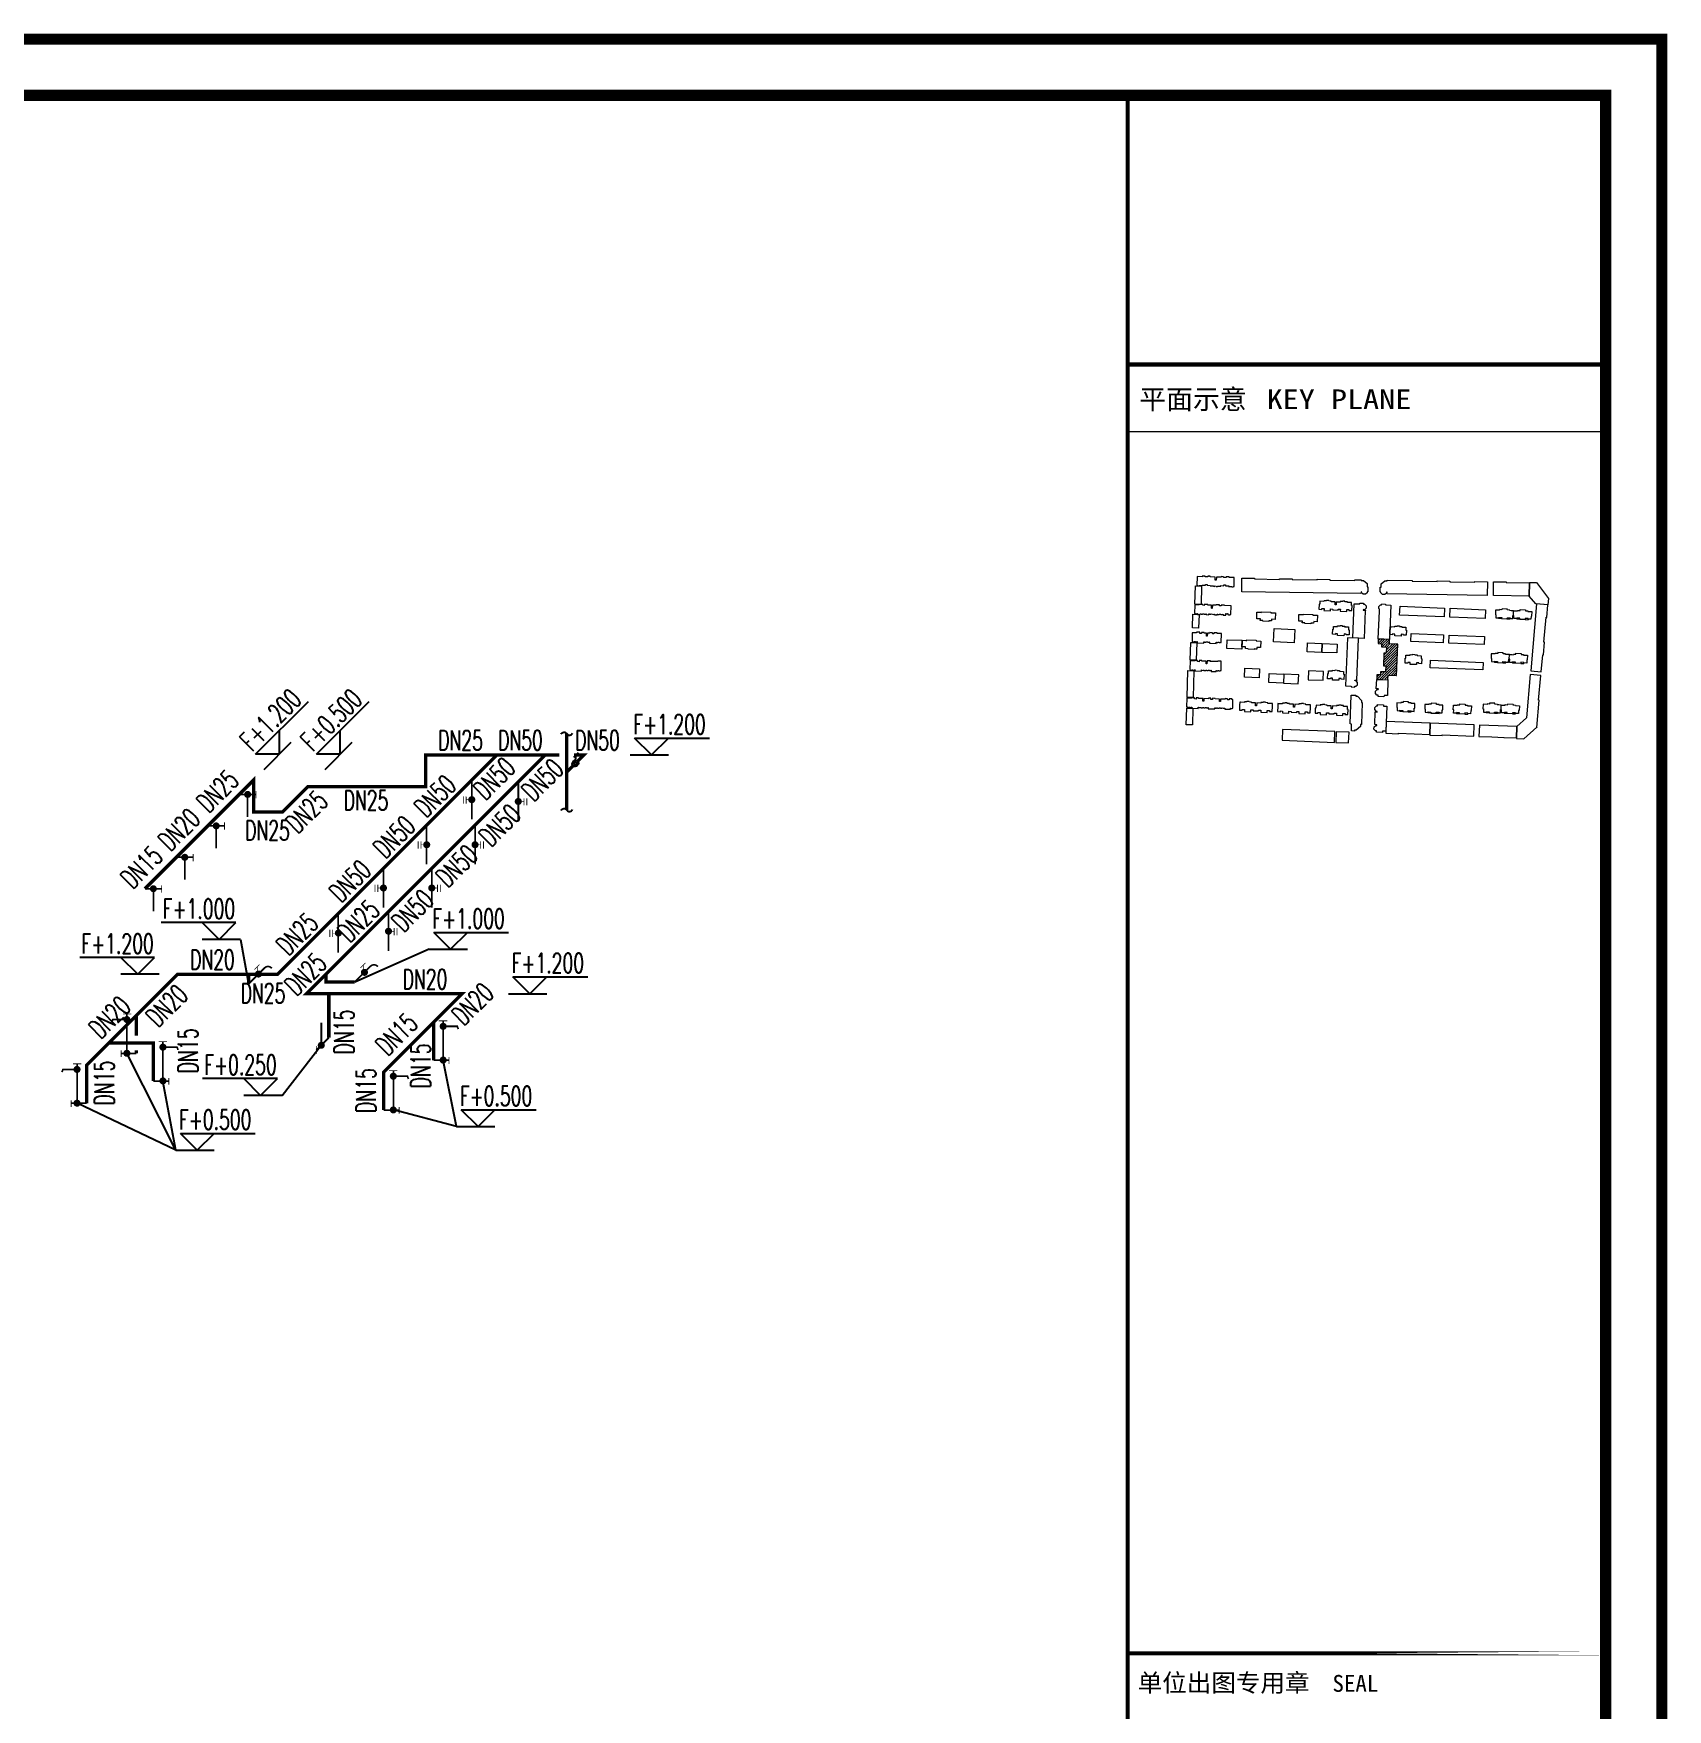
# Model space of a CAD drawing. Extents: x 888742 to 1277419, y 9079 to 622358.
# Drawn here: x 1109206 to 1123733, y 133028 to 147928 of the extents above; entities that cross this region are included whole.
import ezdxf

# ---------------------------------------------------------------- set-up
doc = ezdxf.new("R2010")
doc.units = 0
doc.header["$LTSCALE"] = 1000
doc.header["$MEASUREMENT"] = 0
for name, color, linetype in [('EQUIP_给水', 7, 'Continuous'), ('PIPE-给水', 3, 'Continuous'), ('PUB_TITLE', 4, 'Continuous'), ('TEXT_给水', 7, 'Continuous'), ('TITLE-BLOCK-TEXT', 165, 'Continuous'), ('TWT_ELEV', 3, 'Continuous'), ('VALVE_给水', 7, 'Continuous')]:
    doc.layers.add(name, color=color, linetype=linetype)
doc.layers.add('TITLE-BLOCK-BORDER', color=135, linetype='Continuous', lineweight=13)
doc.layers.add('房间家具', color=157, linetype='Continuous', lineweight=9)
doc.styles.add('_TWT_DIM_ELE', font='SIMPLEX', dxfattribs={"width": 0.8, "height": 3.5, "bigfont": 'HZTXT'})
doc.styles.add('_TWT_PIPEDN', font='SIMPLEX', dxfattribs={"width": 0.8, "height": 3.5, "bigfont": 'HZTXT'})
doc.styles.add('HZ', font='txt', dxfattribs={"bigfont": 'hztxt'})
doc.styles.add('黑体', font='')
doc.styles.get('黑体').set_extended_font_data('SimHei')

# ---------------------------------------------------------------- blocks, each defined once
blk = doc.blocks.new('1111')
at = {"layer": '房间家具', "linetype": 'Continuous'}
h = blk.add_hatch(dxfattribs=at)
h.set_pattern_fill('ANSI31', color=256, scale=19.8, style=0)
h.set_pattern_definition([(45, (179837.365, 6176.337), (-22.2261339, 22.2261339), [])])
h.paths.add_polyline_path([(1167324, 545686), (1167318, 545520), (1167278, 545522), (1167269, 545298), (1167309, 545296), (1167305, 545191), (1167304, 545130), (1167503, 545122), (1167525, 545679)])
h.paths.add_polyline_path([(1167237, 545628), (1167322, 545628), (1167322, 545687), (1167237, 545687)], flags=16)
h.paths.add_polyline_path([(1167174, 545690), (1167377, 545690), (1167377, 545764), (1167174, 545764)], flags=16)
h.paths.add_polyline_path([(1167215, 545136), (1167305, 545136), (1167305, 545188), (1167215, 545188)], flags=16)
h.paths.add_polyline_path([(1167149, 545057), (1167352, 545057), (1167352, 545128), (1167149, 545128)], flags=16)
at = {"layer": 'TITLE-BLOCK-BORDER'}
for p, q in [((1171219, 516438), (1171219, 555438)), ((1171219, 549454), (1162719, 549454))]:
    blk.add_line(p, q, dxfattribs=at)
at = {"layer": 'TITLE-BLOCK-BORDER', "const_width": 70}
for points in [[(1171219, 498038), (1171219, 555438), (1162719, 555438), (1162719, 498038), (1171219, 498038)], [(1171219, 527738), (1162719, 527738)], [(1171219, 527738), (1162719, 527738)]]:
    blk.add_lwpolyline(points, close=True, dxfattribs=at)
at = {"layer": 'TITLE-BLOCK-BORDER', "const_width": 80}
blk.add_lwpolyline([(1171219, 550654), (1162719, 550654)], dxfattribs=at)
at = {"layer": 'TITLE-BLOCK-BORDER'}
blk.add_point((1171219, 555438), dxfattribs=at)
at = {"layer": '房间家具', "linetype": 'Continuous'}
for p, q in [((1169263, 546287), (1169259, 546204)), ((1169333, 546284), (1169263, 546287)), ((1169376, 546292), (1169333, 546294)), ((1169333, 546294), (1169333, 546284)), ((1169377, 546309), (1169376, 546292)), ((1169472, 546305), (1169377, 546309)), ((1169471, 546288), (1169472, 546305)), ((1169515, 546286), (1169471, 546288)), ((1169515, 546277), (1169515, 546286)), ((1169540, 546276), (1169515, 546277)), ((1169584, 546274), (1169540, 546276)), ((1169581, 546191), (1169584, 546274)), ((1169581, 546191), (1169584, 546274)), ((1169584, 546274), (1169629, 546273)), ((1169629, 546273), (1169654, 546272)), ((1169654, 546272), (1169655, 546281)), ((1169655, 546281), (1169698, 546279)), ((1169698, 546279), (1169699, 546296)), ((1169699, 546296), (1169794, 546293)), ((1169794, 546293), (1169793, 546275)), ((1169793, 546275), (1169837, 546274)), ((1169837, 546274), (1169836, 546264)), ((1169836, 546264), (1169906, 546262)), ((1169906, 546262), (1169903, 546179)), ((1169259, 546204), (1169269, 546204)), ((1169269, 546204), (1169266, 546148)), ((1169266, 546148), (1169315, 546146)), ((1169315, 546146), (1169318, 546146)), ((1169318, 546156), (1169317, 546136)), ((1169370, 546134), (1169317, 546136)), ((1169318, 546146), (1169318, 546156)), ((1169318, 546156), (1169371, 546153)), ((1169371, 546153), (1169370, 546134)), ((1169370, 546134), (1169465, 546130)), ((1169465, 546130), (1169466, 546150)), ((1169465, 546130), (1169518, 546128)), ((1169466, 546150), (1169519, 546148)), ((1169519, 546148), (1169518, 546140)), ((1169519, 546148), (1169518, 546128)), ((1169518, 546140), (1169518, 546138)), ((1169518, 546138), (1169521, 546138)), ((1169521, 546138), (1169537, 546138)), ((1169537, 546138), (1169539, 546138)), ((1169539, 546138), (1169568, 546136)), ((1169568, 546136), (1169570, 546136)), ((1169570, 546136), (1169572, 546192)), ((1169572, 546192), (1169581, 546191)), ((1169590, 546191), (1169581, 546191)), ((1169588, 546136), (1169590, 546191)), ((1169590, 546136), (1169588, 546136)), ((1169619, 546134), (1169590, 546136)), ((1169621, 546134), (1169619, 546134)), ((1169637, 546134), (1169621, 546134)), ((1169640, 546134), (1169637, 546134)), ((1169640, 546143), (1169639, 546123)), ((1169692, 546121), (1169639, 546123)), ((1169693, 546141), (1169640, 546143)), ((1169640, 546143), (1169640, 546135)), ((1169640, 546135), (1169640, 546134)), ((1169692, 546121), (1169693, 546141)), ((1169787, 546117), (1169692, 546121)), ((1169788, 546137), (1169787, 546117)), ((1169787, 546117), (1169840, 546115)), ((1169841, 546135), (1169788, 546137)), ((1169840, 546126), (1169841, 546135)), ((1169841, 546135), (1169840, 546115)), ((1169843, 546126), (1169840, 546126)), ((1169892, 546124), (1169843, 546126)), ((1169894, 546179), (1169892, 546124)), ((1169903, 546179), (1169894, 546179)), ((1169187, 545508), (1169183, 545425)), ((1169183, 545425), (1169193, 545425)), ((1169257, 545506), (1169187, 545508)), ((1169193, 545425), (1169190, 545370)), ((1169190, 545370), (1169239, 545368)), ((1169239, 545368), (1169242, 545367)), ((1169242, 545377), (1169241, 545357)), ((1169294, 545355), (1169241, 545357)), ((1169242, 545367), (1169242, 545377)), ((1169242, 545377), (1169295, 545375)), ((1169300, 545513), (1169257, 545515)), ((1169257, 545515), (1169257, 545506)), ((1169295, 545375), (1169294, 545355)), ((1169294, 545355), (1169389, 545351)), ((1169301, 545530), (1169300, 545513)), ((1169396, 545527), (1169301, 545530)), ((1169389, 545351), (1169390, 545371)), ((1169389, 545351), (1169442, 545349)), ((1169390, 545371), (1169443, 545369)), ((1169395, 545509), (1169396, 545527)), ((1169439, 545508), (1169395, 545509)), ((1169439, 545498), (1169439, 545508)), ((1169464, 545497), (1169439, 545498)), ((1169443, 545369), (1169442, 545361)), ((1169443, 545369), (1169442, 545349)), ((1169442, 545361), (1169442, 545360)), ((1169442, 545360), (1169445, 545359)), ((1169445, 545359), (1169461, 545359)), ((1169461, 545359), (1169463, 545359)), ((1169463, 545359), (1169492, 545358)), ((1169509, 545496), (1169464, 545497)), ((1169492, 545358), (1169494, 545358)), ((1169494, 545358), (1169496, 545413)), ((1169496, 545413), (1169505, 545413)), ((1169505, 545413), (1169509, 545496)), ((1169505, 545413), (1169509, 545496)), ((1169514, 545412), (1169505, 545413)), ((1169509, 545496), (1169553, 545494)), ((1169512, 545357), (1169514, 545412)), ((1169514, 545357), (1169512, 545357)), ((1169543, 545356), (1169514, 545357)), ((1169545, 545355), (1169543, 545356)), ((1169561, 545355), (1169545, 545355)), ((1169553, 545494), (1169578, 545493)), ((1169564, 545355), (1169561, 545355)), ((1169564, 545364), (1169563, 545344)), ((1169616, 545342), (1169563, 545344)), ((1169617, 545362), (1169564, 545364)), ((1169564, 545364), (1169564, 545356)), ((1169564, 545356), (1169564, 545355)), ((1169578, 545493), (1169579, 545502)), ((1169579, 545502), (1169622, 545500)), ((1169616, 545342), (1169617, 545362)), ((1169711, 545338), (1169616, 545342)), ((1169622, 545500), (1169623, 545518)), ((1169623, 545518), (1169718, 545514)), ((1169712, 545358), (1169711, 545338)), ((1169765, 545356), (1169712, 545358)), ((1169718, 545514), (1169717, 545497)), ((1169717, 545497), (1169761, 545495)), ((1169761, 545495), (1169760, 545486)), ((1169760, 545486), (1169830, 545483)), ((1169764, 545347), (1169765, 545356)), ((1169765, 545356), (1169764, 545336)), ((1169767, 545347), (1169764, 545347)), ((1169816, 545345), (1169767, 545347)), ((1169818, 545400), (1169816, 545345)), ((1169827, 545400), (1169818, 545400)), ((1169830, 545483), (1169827, 545400)), ((1169711, 545338), (1169764, 545336)), ((1167507, 544637), (1167504, 544554)), ((1167504, 544554), (1167513, 544554)), ((1167577, 544634), (1167507, 544637)), ((1167513, 544554), (1167511, 544498)), ((1167511, 544498), (1167560, 544496)), ((1167560, 544496), (1167562, 544496)), ((1167562, 544496), (1167563, 544505)), ((1167563, 544505), (1167562, 544486)), ((1167615, 544483), (1167562, 544486)), ((1167563, 544505), (1167615, 544503)), ((1167621, 544642), (1167577, 544643)), ((1167577, 544643), (1167577, 544634)), ((1167615, 544503), (1167615, 544483)), ((1167615, 544483), (1167709, 544480)), ((1167716, 544655), (1167621, 544659)), ((1167621, 544659), (1167621, 544642)), ((1167709, 544480), (1167710, 544499)), ((1167709, 544480), (1167762, 544478)), ((1167710, 544499), (1167763, 544497)), ((1167716, 544638), (1167716, 544655)), ((1167759, 544636), (1167716, 544638)), ((1167759, 544627), (1167759, 544636)), ((1167784, 544626), (1167759, 544627)), ((1167763, 544497), (1167762, 544478)), ((1167763, 544497), (1167763, 544489)), ((1167763, 544489), (1167763, 544488)), ((1167763, 544488), (1167765, 544488)), ((1167765, 544488), (1167781, 544487)), ((1167781, 544487), (1167784, 544487)), ((1167829, 544624), (1167784, 544626)), ((1167784, 544487), (1167813, 544486)), ((1167813, 544486), (1167814, 544486)), ((1167814, 544486), (1167816, 544542)), ((1167816, 544542), (1167826, 544541)), ((1167826, 544541), (1167829, 544624)), ((1168006, 544608), (1168002, 544525)), ((1168002, 544525), (1168011, 544525)), ((1168075, 544605), (1168006, 544608)), ((1168011, 544525), (1168009, 544469)), ((1168009, 544469), (1168058, 544467)), ((1168058, 544467), (1168061, 544467)), ((1168061, 544476), (1168060, 544457)), ((1168113, 544455), (1168060, 544457)), ((1168061, 544467), (1168061, 544476)), ((1168061, 544476), (1168114, 544474)), ((1168076, 544615), (1168075, 544605)), ((1168119, 544613), (1168076, 544615)), ((1168114, 544474), (1168113, 544455)), ((1168113, 544455), (1168208, 544451)), ((1168120, 544630), (1168119, 544613)), ((1168215, 544626), (1168120, 544630)), ((1168208, 544451), (1168209, 544471)), ((1168208, 544451), (1168261, 544449)), ((1168209, 544471), (1168262, 544469)), ((1168214, 544609), (1168215, 544626)), ((1168258, 544607), (1168214, 544609)), ((1168257, 544598), (1168258, 544607)), ((1168282, 544597), (1168257, 544598)), ((1168262, 544469), (1168261, 544461)), ((1168262, 544469), (1168261, 544449)), ((1168261, 544461), (1168261, 544459)), ((1168261, 544459), (1168264, 544459)), ((1168264, 544459), (1168280, 544459)), ((1168280, 544459), (1168282, 544458)), ((1168327, 544595), (1168282, 544597)), ((1168282, 544458), (1168311, 544457)), ((1168311, 544457), (1168313, 544457)), ((1168313, 544457), (1168315, 544513)), ((1168315, 544513), (1168324, 544512)), ((1168324, 544512), (1168327, 544595)), ((1168509, 544512), (1168512, 544595)), ((1168518, 544512), (1168509, 544512)), ((1168512, 544595), (1168557, 544594)), ((1168516, 544456), (1168518, 544512)), ((1168517, 544456), (1168516, 544456)), ((1168546, 544455), (1168517, 544456)), ((1168549, 544455), (1168546, 544455)), ((1168565, 544455), (1168549, 544455)), ((1168557, 544594), (1168582, 544593)), ((1168567, 544454), (1168565, 544455)), ((1168568, 544464), (1168567, 544456)), ((1168568, 544464), (1168567, 544444)), ((1168567, 544456), (1168567, 544454)), ((1168620, 544462), (1168568, 544464)), ((1168582, 544593), (1168582, 544602)), ((1168582, 544602), (1168626, 544600)), ((1168620, 544442), (1168620, 544462)), ((1168626, 544617), (1168721, 544613)), ((1168626, 544600), (1168626, 544617)), ((1168715, 544458), (1168714, 544438)), ((1168768, 544456), (1168715, 544458)), ((1168721, 544613), (1168721, 544596)), ((1168721, 544596), (1168764, 544595)), ((1168764, 544595), (1168764, 544585)), ((1168764, 544585), (1168834, 544583)), ((1168768, 544456), (1168767, 544436)), ((1168768, 544446), (1168768, 544456)), ((1168770, 544446), (1168768, 544446)), ((1168819, 544444), (1168770, 544446)), ((1168821, 544500), (1168819, 544444)), ((1168831, 544499), (1168821, 544500)), ((1168834, 544583), (1168831, 544499)), ((1169041, 544611), (1169038, 544528)), ((1169038, 544528), (1169047, 544528)), ((1169111, 544608), (1169041, 544611)), ((1169047, 544528), (1169045, 544472)), ((1169045, 544472), (1169094, 544470)), ((1169094, 544470), (1169096, 544470)), ((1169096, 544470), (1169097, 544479)), ((1169097, 544479), (1169096, 544460)), ((1169149, 544458), (1169096, 544460)), ((1169097, 544479), (1169150, 544477)), ((1169112, 544618), (1169111, 544608)), ((1169155, 544616), (1169112, 544618)), ((1169150, 544477), (1169149, 544458)), ((1169149, 544458), (1169244, 544454)), ((1169156, 544633), (1169155, 544616)), ((1169251, 544629), (1169156, 544633)), ((1169244, 544454), (1169245, 544474)), ((1169244, 544454), (1169296, 544452)), ((1169245, 544474), (1169297, 544471)), ((1169250, 544612), (1169251, 544629)), ((1169294, 544610), (1169250, 544612)), ((1169293, 544601), (1169294, 544610)), ((1169318, 544600), (1169293, 544601)), ((1169297, 544471), (1169296, 544452)), ((1169297, 544471), (1169297, 544464)), ((1169297, 544464), (1169297, 544462)), ((1169297, 544462), (1169300, 544462)), ((1169300, 544462), (1169315, 544462)), ((1169315, 544462), (1169318, 544461)), ((1169363, 544598), (1169318, 544600)), ((1169318, 544461), (1169347, 544460)), ((1169347, 544460), (1169348, 544460)), ((1169348, 544460), (1169351, 544516)), ((1169351, 544516), (1169360, 544515)), ((1169360, 544515), (1169363, 544598)), ((1169360, 544515), (1169363, 544598)), ((1169369, 544515), (1169360, 544515)), ((1169363, 544598), (1169408, 544597)), ((1169367, 544459), (1169369, 544515)), ((1169368, 544459), (1169367, 544459)), ((1169397, 544458), (1169368, 544459)), ((1169400, 544458), (1169397, 544458)), ((1169416, 544458), (1169400, 544458)), ((1169408, 544597), (1169433, 544596)), ((1169418, 544457), (1169416, 544458)), ((1169419, 544467), (1169418, 544459)), ((1169419, 544467), (1169418, 544447)), ((1169418, 544459), (1169418, 544457)), ((1169471, 544445), (1169418, 544447)), ((1169471, 544465), (1169419, 544467)), ((1169433, 544596), (1169433, 544605)), ((1169433, 544605), (1169477, 544603)), ((1169471, 544445), (1169471, 544465)), ((1169477, 544603), (1169478, 544620)), ((1169478, 544620), (1169573, 544616)), ((1169619, 544459), (1169566, 544461)), ((1169566, 544461), (1169566, 544441)), ((1169573, 544616), (1169572, 544599)), ((1169572, 544599), (1169615, 544598)), ((1169615, 544598), (1169615, 544588)), ((1169615, 544588), (1169685, 544586)), ((1169619, 544459), (1169618, 544439)), ((1169619, 544449), (1169619, 544459)), ((1169621, 544449), (1169619, 544449)), ((1169670, 544447), (1169621, 544449)), ((1169672, 544503), (1169670, 544447)), ((1169682, 544502), (1169672, 544503)), ((1169685, 544586), (1169682, 544502)), ((1168620, 544442), (1168567, 544444)), ((1168714, 544438), (1168620, 544442)), ((1168714, 544438), (1168767, 544436)), ((1169566, 544441), (1169471, 544445)), ((1169566, 544441), (1169618, 544439))]:
    blk.add_line(p, q, dxfattribs=at)
for points in [[(1163957, 546882), (1163952, 546724), (1163966, 546723), (1163966, 546717), (1163993, 546716), (1163993, 546722), (1164048, 546721), (1164048, 546730), (1164105, 546728), (1164106, 546744), (1164133, 546743), (1164133, 546728), (1164190, 546726), (1164190, 546717), (1164245, 546715), (1164245, 546709), (1164272, 546708), (1164272, 546715), (1164292, 546714), (1164292, 546707), (1164319, 546707), (1164319, 546713), (1164375, 546712), (1164375, 546721), (1164432, 546719), (1164432, 546735), (1164460, 546734), (1164460, 546718), (1164517, 546717), (1164516, 546708), (1164572, 546706), (1164571, 546699), (1164598, 546699), (1164599, 546705), (1164612, 546705), (1164617, 546863), (1164526, 546865), (1164526, 546877), (1164473, 546879), (1164473, 546867), (1164427, 546868), (1164427, 546880), (1164385, 546881), (1164385, 546869), (1164298, 546872), (1164296, 546817), (1164274, 546817), (1164276, 546873), (1164189, 546875), (1164189, 546887), (1164147, 546888), (1164146, 546876), (1164100, 546878), (1164101, 546889), (1164048, 546891), (1164048, 546879)], [(1163925, 546716), (1164033, 546713), (1164025, 546388), (1163917, 546391)], [(1163916, 546382), (1163911, 546225), (1163927, 546224), (1163927, 546219), (1163953, 546218), (1163954, 546224), (1163964, 546223), (1163964, 546210), (1164011, 546209), (1164011, 546222), (1164026, 546222), (1164025, 546216), (1164052, 546216), (1164052, 546221), (1164081, 546220), (1164081, 546215), (1164108, 546214), (1164108, 546219), (1164118, 546219), (1164118, 546206), (1164165, 546204), (1164165, 546218), (1164176, 546217), (1164176, 546212), (1164202, 546211), (1164203, 546217), (1164227, 546216), (1164227, 546211), (1164254, 546210), (1164254, 546215), (1164265, 546215), (1164264, 546202), (1164311, 546200), (1164311, 546213), (1164321, 546213), (1164320, 546208), (1164350, 546207), (1164350, 546212), (1164380, 546212), (1164380, 546206), (1164409, 546205), (1164409, 546211), (1164419, 546210), (1164418, 546197), (1164465, 546196), (1164466, 546224), (1164472, 546223), (1164472, 546218), (1164495, 546217), (1164495, 546223), (1164500, 546223), (1164500, 546208), (1164511, 546208), (1164511, 546203), (1164538, 546202), (1164538, 546207), (1164554, 546207), (1164558, 546363), (1164445, 546366), (1164445, 546374), (1164383, 546376), (1164383, 546362), (1164355, 546362), (1164356, 546377), (1164294, 546379), (1164294, 546371), (1164228, 546373), (1164226, 546317), (1164209, 546318), (1164211, 546373), (1164145, 546375), (1164145, 546383), (1164083, 546385), (1164083, 546370), (1164055, 546371), (1164056, 546385), (1163994, 546387), (1163993, 546379)], [(1167564, 546354), (1168355, 546322), (1168349, 546164), (1167557, 546195)], [(1168456, 546318), (1169085, 546293), (1169079, 546135), (1168450, 546160)], [(1163881, 546211), (1163989, 546208), (1163982, 545966), (1163874, 545969)], [(1163841, 545712), (1163949, 545709), (1163940, 545393), (1163832, 545396)], [(1163870, 545884), (1163866, 545727), (1163879, 545727), (1163879, 545722), (1163906, 545721), (1163906, 545726), (1163927, 545725), (1163927, 545720), (1163950, 545720), (1163950, 545725), (1163959, 545725), (1163958, 545705), (1164076, 545701), (1164076, 545721), (1164085, 545721), (1164085, 545716), (1164108, 545715), (1164108, 545720), (1164144, 545719), (1164144, 545714), (1164167, 545713), (1164167, 545719), (1164176, 545718), (1164175, 545699), (1164293, 545695), (1164294, 545715), (1164302, 545715), (1164302, 545710), (1164325, 545709), (1164325, 545714), (1164346, 545714), (1164346, 545708), (1164372, 545708), (1164373, 545713), (1164386, 545712), (1164391, 545869), (1164314, 545871), (1164314, 545882), (1164255, 545884), (1164255, 545862), (1164227, 545863), (1164228, 545884), (1164179, 545886), (1164179, 545875), (1164139, 545876), (1164137, 545821), (1164120, 545821), (1164122, 545877), (1164082, 545878), (1164083, 545888), (1164034, 545890), (1164033, 545869), (1164006, 545870), (1164006, 545891), (1163947, 545892), (1163947, 545882)], [(1164492, 545760), (1164756, 545750), (1164749, 545591), (1164486, 545602)], [(1165916, 545704), (1166180, 545693), (1166174, 545535), (1165910, 545545)], [(1166180, 545693), (1166444, 545683), (1166438, 545524), (1166174, 545535)], [(1167763, 545870), (1168334, 545847), (1168329, 545702), (1167757, 545725)], [(1168438, 545843), (1169065, 545818), (1169059, 545673), (1168432, 545698)], [(1163829, 545384), (1163825, 545228), (1163835, 545227), (1163834, 545222), (1163861, 545221), (1163861, 545226), (1163882, 545226), (1163882, 545221), (1163905, 545220), (1163905, 545225), (1163918, 545225), (1163917, 545205), (1164031, 545202), (1164031, 545222), (1164040, 545221), (1164040, 545216), (1164063, 545215), (1164063, 545221), (1164083, 545220), (1164083, 545215), (1164110, 545214), (1164110, 545219), (1164131, 545219), (1164131, 545214), (1164154, 545213), (1164154, 545218), (1164176, 545218), (1164176, 545212), (1164199, 545212), (1164199, 545217), (1164206, 545217), (1164205, 545197), (1164295, 545194), (1164296, 545214), (1164303, 545214), (1164303, 545209), (1164325, 545208), (1164326, 545213), (1164344, 545213), (1164344, 545207), (1164367, 545207), (1164367, 545212), (1164381, 545212), (1164385, 545379), (1164325, 545381), (1164325, 545370), (1164190, 545374), (1164191, 545385), (1164133, 545386), (1164131, 545328), (1164115, 545329), (1164116, 545376), (1164037, 545378), (1164038, 545389), (1163993, 545390), (1163992, 545369), (1163965, 545370), (1163965, 545391), (1163921, 545392), (1163920, 545382)], [(1168107, 545394), (1169042, 545357), (1169036, 545223), (1168102, 545260)], [(1163789, 545211), (1163897, 545208), (1163884, 544730), (1163776, 544732)], [(1164802, 545253), (1165066, 545242), (1165059, 545084), (1164796, 545094)], [(1165234, 545156), (1165498, 545146), (1165492, 544987), (1165228, 544998)], [(1165762, 545135), (1165498, 545146), (1165492, 544987), (1165755, 544977)], [(1166200, 545197), (1165936, 545208), (1165930, 545049), (1166194, 545039)], [(1163771, 544543), (1163879, 544540), (1163871, 544245), (1163763, 544248)], [(1163773, 544721), (1163768, 544564), (1163782, 544564), (1163782, 544558), (1163809, 544557), (1163809, 544563), (1163829, 544562), (1163829, 544557), (1163852, 544556), (1163852, 544562), (1163861, 544561), (1163860, 544542), (1163974, 544538), (1163975, 544558), (1163983, 544558), (1163983, 544553), (1164006, 544552), (1164006, 544557), (1164027, 544557), (1164027, 544551), (1164054, 544551), (1164054, 544556), (1164074, 544555), (1164074, 544550), (1164101, 544549), (1164101, 544554), (1164122, 544554), (1164122, 544549), (1164144, 544548), (1164145, 544553), (1164153, 544553), (1164153, 544533), (1164270, 544530), (1164271, 544550), (1164280, 544549), (1164280, 544544), (1164302, 544543), (1164303, 544549), (1164319, 544548), (1164319, 544543), (1164346, 544542), (1164346, 544547), (1164371, 544547), (1164371, 544542), (1164397, 544541), (1164398, 544546), (1164418, 544545), (1164418, 544540), (1164441, 544540), (1164441, 544545), (1164450, 544545), (1164449, 544525), (1164547, 544522), (1164548, 544542), (1164555, 544542), (1164555, 544536), (1164578, 544536), (1164578, 544541), (1164589, 544541), (1164593, 544697), (1164570, 544698), (1164570, 544709), (1164525, 544710), (1164525, 544689), (1164497, 544689), (1164498, 544711), (1164453, 544712), (1164452, 544701), (1164373, 544704), (1164372, 544659), (1164351, 544659), (1164352, 544704), (1164277, 544706), (1164277, 544717), (1164229, 544718), (1164228, 544695), (1164200, 544696), (1164201, 544719), (1164156, 544720), (1164156, 544710), (1164077, 544712), (1164076, 544667), (1164059, 544668), (1164060, 544712), (1163981, 544715), (1163981, 544725), (1163936, 544727), (1163936, 544705), (1163908, 544706), (1163909, 544727), (1163864, 544729), (1163864, 544718), (1163773, 544721)], [(1165472, 544162), (1165465, 543971), (1166397, 543934), (1166404, 544125)], [(1166429, 544124), (1166421, 543933), (1166650, 543924), (1166657, 544115)]]:
    blk.add_lwpolyline(points, close=True, dxfattribs=at)
for points in [[(1166978, 546698), (1166994, 546698), (1166993, 546611), (1166977, 546611), (1166977, 546595), (1166947, 546567), (1166907, 546567), (1166878, 546596), (1166879, 546612), (1166870, 546613), (1166869, 546580), (1164748, 546611), (1164752, 546855), (1164976, 546852), (1164976, 546840), (1165421, 546833), (1165421, 546845), (1165645, 546842), (1165645, 546830), (1166090, 546824), (1166090, 546835), (1166314, 546832), (1166314, 546820), (1166759, 546814), (1166759, 546825), (1166873, 546824), (1166873, 546812), (1166913, 546811), (1166979, 546757), (1166978, 546698)], [(1167210, 546695), (1167226, 546695), (1167227, 546753), (1167294, 546806), (1167334, 546805), (1167335, 546817), (1167781, 546810), (1167781, 546798), (1168226, 546792), (1168226, 546804), (1168450, 546800), (1168450, 546789), (1168895, 546782), (1168895, 546794), (1169119, 546791), (1169115, 546546), (1167331, 546573), (1167332, 546606), (1167323, 546606), (1167323, 546590), (1167293, 546561), (1167253, 546562), (1167224, 546591), (1167225, 546607), (1167209, 546608), (1167210, 546695)], [(1169859, 546535), (1169223, 546545), (1169227, 546789), (1169451, 546786), (1169451, 546774), (1169863, 546768), (1169859, 546535)], [(1169860, 546535), (1169864, 546779), (1169989, 546778), (1170202, 546490), (1170194, 546381), (1169979, 546399), (1169860, 546535)], [(1165020, 546250), (1165086, 546247), (1165102, 546246), (1165102, 546258), (1165269, 546252), (1165269, 546240), (1165350, 546236), (1165346, 546121), (1165281, 546123), (1165280, 546093), (1165259, 546094), (1165232, 546095), (1165232, 546086), (1165126, 546090), (1165126, 546099), (1165079, 546101), (1165080, 546131), (1165016, 546133), (1165020, 546250)], [(1166749, 546399), (1166846, 546395), (1166848, 546395), (1166848, 546396), (1166849, 546411), (1166915, 546408), (1166914, 546394), (1166914, 546392), (1166917, 546392), (1166933, 546392), (1166961, 546362), (1166959, 546321), (1166929, 546293), (1166913, 546294), (1166913, 546293), (1166910, 546293), (1166910, 546287), (1166913, 546287), (1166912, 546285), (1166940, 546284), (1166941, 546286), (1166948, 546285), (1166948, 546280), (1166946, 546280), (1166926, 545783), (1166725, 545791), (1166749, 546399)], [(1167237, 546381), (1167238, 546395), (1167303, 546393), (1167303, 546378), (1167303, 546377), (1167305, 546377), (1167402, 546373), (1167378, 545765), (1167177, 545773), (1167197, 546270), (1167198, 546300), (1167187, 546312), (1167188, 546353), (1167218, 546380), (1167234, 546380), (1167237, 546380), (1167237, 546380), (1167237, 546381)], [(1169992, 546398), (1169887, 545208), (1170075, 545191), (1170102, 545491), (1170113, 545490), (1170133, 545713), (1170121, 545714), (1170161, 546158), (1170172, 546156), (1170192, 546380), (1169992, 546398)], [(1165324, 545956), (1165694, 545941), (1165684, 545704), (1165315, 545719), (1165324, 545956)], [(1165767, 546208), (1165832, 546205), (1165848, 546205), (1165849, 546216), (1166016, 546210), (1166015, 546198), (1166097, 546195), (1166092, 546079), (1166028, 546081), (1166027, 546052), (1166006, 546052), (1165979, 546054), (1165979, 546044), (1165873, 546048), (1165873, 546058), (1165826, 546060), (1165827, 546089), (1165762, 546092), (1165767, 546208)], [(1166536, 546011), (1166535, 546003), (1166580, 546001), (1166579, 545989), (1166650, 545986), (1166648, 545935), (1166660, 545934), (1166657, 545844), (1166606, 545846), (1166607, 545861), (1166568, 545862), (1166566, 545828), (1166452, 545832), (1166454, 545867), (1166415, 545868), (1166414, 545854), (1166363, 545856), (1166367, 545946), (1166379, 545945), (1166381, 545997), (1166452, 545994), (1166452, 546006), (1166497, 546004), (1166497, 546012), (1166536, 546011)], [(1164756, 545750), (1164821, 545747), (1164837, 545746), (1164838, 545758), (1165004, 545752), (1165004, 545740), (1165086, 545736), (1165081, 545621), (1165017, 545623), (1165015, 545593), (1164995, 545594), (1164968, 545595), (1164968, 545586), (1164861, 545590), (1164862, 545600), (1164814, 545601), (1164816, 545631), (1164751, 545633), (1164756, 545750)], [(1166593, 544940), (1166690, 544936), (1166692, 544936), (1166692, 544935), (1166692, 544920), (1166757, 544918), (1166758, 544932), (1166758, 544933), (1166761, 544933), (1166777, 544933), (1166807, 544960), (1166808, 545001), (1166781, 545031), (1166764, 545031), (1166765, 545033), (1166762, 545033), (1166762, 545039), (1166765, 545039), (1166765, 545040), (1166793, 545039), (1166793, 545038), (1166801, 545037), (1166801, 545043), (1166798, 545043), (1166827, 545777), (1166828, 545785), (1166627, 545793), (1166593, 544941), (1166593, 544940)], [(1167374, 545684), (1167377, 545764), (1167177, 545772), (1167174, 545690), (1167237, 545687), (1167235, 545632), (1167317, 545629), (1167322, 545628), (1167322, 545626), (1167318, 545520), (1167278, 545522), (1167269, 545298), (1167309, 545296), (1167305, 545191), (1167305, 545188), (1167299, 545188), (1167217, 545191), (1167215, 545136), (1167152, 545138), (1167149, 545057), (1167349, 545049), (1167352, 545128), (1167495, 545122), (1167503, 545122), (1167525, 545679), (1167374, 545684)], [(1167824, 545498), (1167824, 545490), (1167868, 545489), (1167868, 545477), (1167939, 545474), (1167937, 545423), (1167949, 545422), (1167945, 545332), (1167895, 545334), (1167895, 545348), (1167856, 545350), (1167855, 545316), (1167741, 545320), (1167742, 545354), (1167703, 545356), (1167703, 545342), (1167652, 545344), (1167655, 545434), (1167667, 545433), (1167669, 545485), (1167741, 545482), (1167741, 545494), (1167785, 545492), (1167786, 545500), (1167824, 545498)], [(1166446, 545221), (1166446, 545213), (1166490, 545211), (1166490, 545199), (1166561, 545196), (1166559, 545145), (1166571, 545144), (1166567, 545054), (1166517, 545056), (1166517, 545071), (1166478, 545072), (1166477, 545038), (1166363, 545043), (1166364, 545077), (1166325, 545078), (1166325, 545064), (1166274, 545066), (1166278, 545156), (1166289, 545156), (1166292, 545207), (1166363, 545204), (1166363, 545216), (1166407, 545214), (1166408, 545222), (1166446, 545221)], [(1167349, 545047), (1167338, 544768), (1167279, 544770), (1167278, 544746), (1167173, 544751), (1167173, 544773), (1167173, 544774), (1167171, 544774), (1167154, 544775), (1167127, 544805), (1167128, 544846), (1167158, 544873), (1167175, 544873), (1167177, 544872), (1167177, 544874), (1167178, 544884), (1167178, 544885), (1167175, 544885), (1167147, 544886), (1167142, 544886), (1167142, 544890), (1167149, 545055), (1167349, 545047)], [(1170067, 545126), (1169879, 545143), (1169811, 544368), (1169643, 544214), (1169642, 544214), (1169634, 544004), (1169764, 543999), (1169994, 544202), (1169997, 544201), (1170040, 544683), (1170028, 544684), (1170067, 545126)], [(1166697, 544774), (1166779, 544771), (1166778, 544757), (1166778, 544755), (1166781, 544755), (1166809, 544754), (1166878, 544679), (1166877, 544644), (1166888, 544644), (1166893, 544644), (1166893, 544640), (1166877, 544257), (1166877, 544253), (1166872, 544253), (1166862, 544254), (1166860, 544219), (1166785, 544150), (1166757, 544151), (1166754, 544151), (1166754, 544150), (1166754, 544135), (1166698, 544137), (1166703, 544260), (1166677, 544261), (1166697, 544774)]]:
    blk.add_lwpolyline(points, dxfattribs=at)
for points, elevation in [([(1166616, 546281), (1166616, 546281), (1166617, 546296), (1166656, 546294), (1166655, 546279), (1166706, 546277), (1166710, 546368), (1166698, 546368), (1166700, 546420), (1166628, 546422), (1166629, 546434), (1166585, 546436), (1166585, 546444), (1166546, 546445), (1166546, 546438), (1166502, 546439), (1166502, 546435), (1166501, 546427), (1166430, 546430), (1166428, 546379), (1166419, 546379), (1166420, 546387), (1166417, 546387), (1166416, 546379), (1166408, 546380), (1166410, 546431), (1166338, 546434), (1166339, 546446), (1166295, 546448), (1166295, 546455), (1166256, 546457), (1166256, 546449), (1166212, 546451), (1166211, 546439), (1166140, 546442), (1166138, 546390), (1166126, 546391), (1166122, 546301), (1166173, 546299), (1166174, 546313), (1166213, 546312), (1166212, 546297), (1166212, 546297), (1166211, 546277), (1166325, 546273), (1166326, 546292), (1166326, 546292), (1166327, 546307), (1166366, 546305), (1166365, 546291), (1166463, 546287), (1166464, 546302), (1166503, 546300), (1166502, 546286), (1166502, 546266), (1166616, 546261), (1166616, 546281)], -131987), ([(1167553, 546005), (1167553, 545997), (1167597, 545996), (1167597, 545984), (1167668, 545981), (1167666, 545929), (1167678, 545929), (1167674, 545839), (1167624, 545841), (1167624, 545855), (1167585, 545857), (1167584, 545823), (1167470, 545827), (1167471, 545861), (1167432, 545863), (1167432, 545848), (1167381, 545850), (1167385, 545941), (1167396, 545940), (1167398, 545992), (1167470, 545989), (1167470, 546001), (1167514, 545999), (1167515, 546007), (1167553, 546005)], 0), ([(1165201, 544487), (1165201, 544487), (1165201, 544501), (1165241, 544500), (1165240, 544485), (1165291, 544483), (1165294, 544574), (1165294, 544574), (1165296, 544625), (1165213, 544628), (1165214, 544640), (1165169, 544642), (1165170, 544650), (1165131, 544651), (1165131, 544643), (1165086, 544645), (1165086, 544641), (1165086, 544633), (1165015, 544636), (1165013, 544585), (1165004, 544585), (1165004, 544593), (1165001, 544593), (1165001, 544585), (1164992, 544585), (1164994, 544637), (1164923, 544640), (1164923, 544652), (1164879, 544653), (1164880, 544661), (1164841, 544663), (1164840, 544655), (1164796, 544657), (1164796, 544645), (1164725, 544648), (1164713, 544648), (1164711, 544597), (1164707, 544506), (1164758, 544504), (1164758, 544519), (1164797, 544517), (1164797, 544503), (1164797, 544503), (1164796, 544483), (1164910, 544479), (1164911, 544498), (1164911, 544498), (1164911, 544513), (1164950, 544511), (1164950, 544497), (1165048, 544493), (1165048, 544507), (1165088, 544506), (1165087, 544492), (1165086, 544472), (1165200, 544467), (1165201, 544487)], -131987), ([(1165879, 544462), (1165879, 544462), (1165879, 544476), (1165918, 544475), (1165918, 544460), (1165968, 544458), (1165972, 544548), (1165972, 544548), (1165974, 544600), (1165891, 544603), (1165891, 544615), (1165847, 544617), (1165848, 544625), (1165809, 544626), (1165808, 544618), (1165764, 544620), (1165764, 544616), (1165764, 544608), (1165693, 544611), (1165690, 544559), (1165682, 544560), (1165682, 544568), (1165679, 544568), (1165679, 544560), (1165670, 544560), (1165672, 544612), (1165601, 544614), (1165601, 544626), (1165557, 544628), (1165557, 544636), (1165519, 544638), (1165518, 544630), (1165474, 544631), (1165474, 544620), (1165402, 544622), (1165390, 544623), (1165388, 544571), (1165385, 544481), (1165436, 544479), (1165436, 544494), (1165475, 544492), (1165475, 544478), (1165475, 544478), (1165474, 544458), (1165588, 544453), (1165589, 544473), (1165589, 544473), (1165589, 544488), (1165628, 544486), (1165628, 544472), (1165726, 544468), (1165726, 544482), (1165765, 544481), (1165765, 544466), (1165764, 544446), (1165878, 544442), (1165879, 544462)], -263974), ([(1166546, 544434), (1166546, 544434), (1166547, 544448), (1166586, 544447), (1166585, 544432), (1166636, 544430), (1166639, 544520), (1166628, 544521), (1166630, 544572), (1166558, 544575), (1166559, 544587), (1166515, 544589), (1166515, 544596), (1166476, 544598), (1166476, 544590), (1166432, 544592), (1166432, 544588), (1166431, 544580), (1166360, 544583), (1166358, 544531), (1166349, 544532), (1166350, 544540), (1166346, 544540), (1166346, 544532), (1166337, 544532), (1166339, 544584), (1166268, 544586), (1166269, 544598), (1166225, 544600), (1166225, 544608), (1166186, 544610), (1166186, 544602), (1166142, 544603), (1166141, 544591), (1166070, 544594), (1166068, 544543), (1166056, 544543), (1166052, 544453), (1166103, 544451), (1166104, 544466), (1166143, 544464), (1166142, 544450), (1166142, 544450), (1166141, 544430), (1166255, 544425), (1166256, 544445), (1166256, 544445), (1166257, 544460), (1166296, 544458), (1166295, 544443), (1166393, 544440), (1166394, 544454), (1166433, 544453), (1166432, 544438), (1166431, 544418), (1166545, 544414), (1166546, 544434)], -131987), ([(1167164, 544608), (1167269, 544604), (1167268, 544580), (1167328, 544578), (1167311, 544132), (1167252, 544134), (1167251, 544110), (1167146, 544115), (1167147, 544137), (1167147, 544138), (1167144, 544138), (1167128, 544139), (1167100, 544169), (1167102, 544210), (1167132, 544237), (1167148, 544237), (1167151, 544236), (1167151, 544238), (1167151, 544248), (1167151, 544249), (1167115, 544251), (1167124, 544475), (1167159, 544473), (1167159, 544475), (1167159, 544485), (1167157, 544485), (1167157, 544486), (1167140, 544487), (1167113, 544517), (1167114, 544557), (1167144, 544585), (1167161, 544584), (1167163, 544584), (1167163, 544585), (1167164, 544608)], 4), ([(1167318, 544306), (1167310, 544096), (1167534, 544087), (1167534, 544096), (1168092, 544074), (1168100, 544275), (1167318, 544306)], 4), ([(1168099, 544275), (1168091, 544065), (1168315, 544057), (1168315, 544066), (1168873, 544044), (1168881, 544244), (1168099, 544275)], 131987), ([(1169641, 544214), (1168974, 544241), (1168966, 544040), (1169195, 544031), (1169409, 544023), (1169414, 544023), (1169633, 544014), (1169641, 544214)], -131987)]:
    blk.add_lwpolyline(points, dxfattribs=dict(at, elevation=elevation))
at = {"layer": 'TITLE-BLOCK-TEXT', "style": '黑体'}
for s, height, p in [('平面示意', 350, (1162927, 549861)), ('单位出图专用章', 320, (1162899, 527052)), ('SEAL', 300, (1166362, 527052))]:
    blk.add_text(s, height=height, dxfattribs=at).set_placement(p)
at = {"layer": 'TITLE-BLOCK-TEXT', "style": '黑体', "width": 1.2}
blk.add_text('KEY PLANE', height=350, dxfattribs=at).set_placement((1165192, 549861))
blk = doc.blocks.new('$VALVE$00000499')
for p, q in [((35, 35), (98, 98)), ((48, 98), (147, 98))]:
    blk.add_line(p, q)
at = {"const_width": 49.6}
blk.add_lwpolyline([(25, 0, 1), (-25, 0, 1)], format="xyb", close=True, dxfattribs=at)
blk.add_circle((0, 0), 50)
for p in [(-50, 0), (50, 0)]:
    blk.add_point(p)
blk = doc.blocks.new('$TwtSys$00000132')
at = {"elevation": 0}
blk.add_lwpolyline([(7, -101, -0.575183), (0, 0, 0.604745), (-11, 101, 16.924828)], format="xyb", dxfattribs=at)
blk = doc.blocks.new('$ATTACHMENT$00000131')
for points, const_width in [([(0, 0), (0, -700)], 30), ([(100, -290), (100, -420)], 15), ([(150, -290), (150, -420)], 15), ([(0, -350), (100, -350)], 10)]:
    blk.add_lwpolyline(points, dxfattribs=dict(const_width=const_width))
at = {"const_width": 62.5}
blk.add_lwpolyline([(-1, -380, 1), (-1, -317, 1)], format="xyb", close=True, dxfattribs=at)
blk = doc.blocks.new('$ATTACHMENT$00000128')
for points, const_width in [([(0, 0), (-300, 0)], 30), ([(-298, 60), (-298, -70)], 15), ([(-150, 0), (-150, -400)], 30)]:
    blk.add_lwpolyline(points, dxfattribs=dict(const_width=const_width))
at = {"const_width": 62.5}
blk.add_lwpolyline([(-119, 0, -1), (-181, 0, -1)], format="xyb", close=True, dxfattribs=at)
at = {"style": 'HZ', "width": 0.7, "flags": 1}
for tag in ['UNIT', 'SPEC', 'WHAT']:
    blk.add_attdef(tag, (0, 0), '', height=0.001, dxfattribs=at)
blk = doc.blocks.new('$ATTACHMENT$00000138')
at = {"const_width": 30}
blk.add_lwpolyline([(0, 0), (283, 283, -0.443942), (411, 276, 1.105826)], format="xyb", dxfattribs=at)
for points, const_width in [([(102, 252), (192, 342)], 15), ([(154, 162), (154, 304)], 10)]:
    blk.add_lwpolyline(points, dxfattribs=dict(const_width=const_width))
at = {"const_width": 62.5}
blk.add_lwpolyline([(152, 152, 1), (196, 196, 1)], format="xyb", close=True, dxfattribs=at)
at = {"style": 'HZ', "width": 0.7, "flags": 1}
for tag in ['UNIT', 'SPEC', 'WHAT']:
    blk.add_attdef(tag, (0, 0), '', height=0.0001, dxfattribs=at)
blk = doc.blocks.new('$ATTACHMENT$00000189')
for points, const_width in [([(-170, 602), (-420, 602), (-439, 553)], 30), ([(-92, 700), (-242, 700)], 15), ([(-170, 702), (-170, 0)], 30), ([(0, 0), (-273, 0)], 30), ([(-273, 54), (-273, -66)], 15)]:
    blk.add_lwpolyline(points, dxfattribs=dict(const_width=const_width))
at = {"const_width": 62.5}
for points in [[(-138, 602, -1), (-201, 602, -1)], [(-138, 2, -1), (-201, 2, -1)]]:
    blk.add_lwpolyline(points, format="xyb", close=True, dxfattribs=at)
at = {"style": 'HZ', "width": 0.7, "flags": 1}
for tag in ['UNIT', 'SPEC', 'WHAT']:
    blk.add_attdef(tag, (0, 0), '', height=0.0001, dxfattribs=at)
blk = doc.blocks.new('$ATTACHMENT$00000126')
for points, const_width in [([(0, 0), (-223, -223)], 30), ([(-133, -136), (-133, 264)], 30), ([(-223, -288), (-223, -146)], 15)]:
    blk.add_lwpolyline(points, dxfattribs=dict(const_width=const_width))
at = {"const_width": 62.5}
blk.add_lwpolyline([(-102, -136, -1), (-165, -136, -1)], format="xyb", close=True, dxfattribs=at)

msp = doc.modelspace()

# ---------------------------------------------------------------- hatches: boundary and pattern name
at = {"layer": 'PIPE-给水', "linetype": 'Continuous'}
for points in [[(1112691.4, 141514.6), (1112691.4, 141529.6), (1112676.4, 141529.6)], [(1112691.4, 141514.6), (1112676.4, 141514.6), (1112676.4, 141529.6)], [(1114098.7, 141514.6), (1114109.3, 141504), (1114134.9, 141529.6)], [(1114098.7, 141514.6), (1114098.7, 141529.6), (1114134.9, 141529.6)], [(1111162.5, 141290.9), (1111151.9, 141301.5), (1111177.5, 141327.1)], [(1111162.5, 141290.9), (1111177.5, 141290.9), (1111177.5, 141327.1)], [(1111643.8, 141231.3), (1111633.2, 141242), (1111637.6, 141246.3)], [(1111643.8, 141231.3), (1111643.8, 141246.3), (1111637.6, 141246.3)], [(1112691.4, 141231.3), (1112691.4, 141216.3), (1112706.4, 141216.3)], [(1112691.4, 141231.3), (1112706.4, 141231.3), (1112706.4, 141216.3)], [(1111162.5, 141007.6), (1111162.5, 140992.6), (1111147.5, 140992.6)], [(1111162.5, 141007.6), (1111147.5, 141007.6), (1111147.5, 140992.6)], [(1111420, 141007.6), (1111430.6, 140997), (1111426.3, 140992.6)], [(1111420, 141007.6), (1111420, 140992.6), (1111426.3, 140992.6)], [(1110486.4, 139563.7), (1110475.8, 139574.3), (1110480.2, 139578.7)], [(1110486.4, 139563.7), (1110486.4, 139578.7), (1110480.2, 139578.7)], [(1111374.6, 139563.7), (1111385.2, 139553.1), (1111380.8, 139548.7)], [(1111374.6, 139563.7), (1111374.6, 139548.7), (1111380.8, 139548.7)], [(1111633.1, 139391.5), (1111622.5, 139402.1), (1111596.9, 139376.5)], [(1111633.1, 139391.5), (1111633.1, 139376.5), (1111596.9, 139376.5)], [(1113016.6, 139391.5), (1113027.2, 139380.9), (1113052.9, 139406.5)], [(1113016.6, 139391.5), (1113016.6, 139406.5), (1113052.9, 139406.5)], [(1110271.5, 138953), (1110286.5, 138953), (1110286.5, 138968)], [(1110271.5, 138953), (1110271.5, 138968), (1110286.5, 138968)], [(1109677.7, 138755), (1109667.1, 138765.6), (1109662.7, 138761.2)], [(1109677.7, 138755), (1109662.7, 138755), (1109662.7, 138761.2)], [(1112319.9, 138694.8), (1112309.3, 138705.4), (1112304.9, 138701)], [(1112319.9, 138694.8), (1112304.9, 138694.8), (1112304.9, 138701)]]:
    msp.add_hatch(color=256, dxfattribs=at).paths.add_polyline_path(points)

# ---------------------------------------------------------------- linework, layer by layer
at = {"layer": 'PIPE-给水', "linetype": 'Continuous', "ltscale": 0.5, "const_width": 30}
for points in [[(1113947.1, 141703.3), (1113947.1, 141363)], [(1112691.4, 141514.6), (1113325.5, 141514.6)], [(1112691.4, 141514.6), (1112691.4, 141231.3)], [(1113325.5, 141514.6), (1113101.7, 141290.9)], [(1113325.5, 141514.6), (1113756.2, 141514.6)], [(1113756.2, 141514.6), (1113516.3, 141274.7)], [(1113756.2, 141514.6), (1113882.1, 141514.6)], [(1114001.7, 141417.6), (1113947.1, 141363)], [(1114012.1, 141514.6), (1114098.7, 141514.6)], [(1114098.7, 141514.6), (1114044.1, 141460)], [(1111162.5, 141290.9), (1111034.7, 141163)], [(1111162.5, 141290.9), (1111162.5, 141007.6)], [(1113101.7, 141290.9), (1112701, 140890.2)], [(1113516.3, 141274.7), (1113131.8, 140890.2)], [(1113947.1, 141363), (1113947.1, 141024.5)], [(1111034.7, 141163), (1110755.2, 140883.6)], [(1111643.8, 141231.3), (1111420, 141007.6)], [(1111643.8, 141231.3), (1112691.4, 141231.3)], [(1111162.5, 141007.6), (1111420, 141007.6)], [(1110755.2, 140883.6), (1110475.8, 140604.1)], [(1112701, 140890.2), (1112316.5, 140505.6)], [(1113131.8, 140890.2), (1112747.2, 140505.6)], [(1110475.8, 140604.1), (1110196.4, 140324.7)], [(1112316.5, 140505.6), (1111915.8, 140105)], [(1112747.2, 140505.6), (1112362.7, 140121.1)], [(1111915.8, 140105), (1111374.6, 139563.7)], [(1112362.7, 140121.1), (1111805.3, 139563.7)], [(1110486.4, 139563.7), (1110121.1, 139198.4)], [(1110486.4, 139563.7), (1111118.7, 139563.7)], [(1111118.7, 139563.7), (1111374.6, 139563.7)], [(1111118.7, 139563.7), (1111118.7, 139479.3)], [(1111805.3, 139563.7), (1111633.1, 139391.5)], [(1111805.3, 139563.7), (1111805.3, 139494.3)], [(1111805.3, 139494.3), (1112061.2, 139494.3)], [(1111805.3, 139494.3), (1111805.3, 139479.3)], [(1111633.1, 139391.5), (1111831.4, 139391.5)], [(1111831.4, 139391.5), (1111831.4, 139000.7)], [(1111831.4, 139391.5), (1113016.6, 139391.5)], [(1113016.6, 139391.5), (1112763.3, 139138.2)], [(1110121.1, 139198.4), (1109875.7, 138953)], [(1110121.1, 139198.4), (1110121.1, 139018)], [(1112763.3, 139138.2), (1112319.9, 138694.8)], [(1112763.3, 139138.2), (1112763.3, 138800.4)], [(1109875.7, 138953), (1109677.7, 138755)], [(1109875.7, 138953), (1110271.5, 138953)], [(1110121.1, 138888), (1110121.1, 138860.6)], [(1110271.5, 138953), (1110271.5, 138615.2)], [(1109677.7, 138755), (1109677.7, 138417.2)], [(1112319.9, 138694.8), (1112319.9, 138357)]]:
    msp.add_lwpolyline(points, dxfattribs=at)
at = {"layer": 'PUB_TITLE', "const_width": 100}
for points in [[(1081633, 118177.9), (1123683, 118177.9), (1123683, 147877.9), (1081633, 147877.9)], [(1082883, 118677.9), (1123183, 118677.9), (1123183, 147377.9), (1082883, 147377.9)]]:
    msp.add_lwpolyline(points, close=True, dxfattribs=at)
at = {"layer": 'TWT_ELEV'}
for p, q in [((1111179.7, 141520.2), (1111650.1, 141990.6)), ((1111720.5, 141520.2), (1112190.9, 141990.6)), ((1111391.9, 141520.2), (1111391.9, 141732.3)), ((1111932.7, 141520.2), (1111932.7, 141732.3)), ((1111256.9, 141385.2), (1111497.9, 141626.3)), ((1111797.7, 141385.2), (1112038.7, 141626.3)), ((1114700.5, 141514.6), (1114550.5, 141664.6)), ((1114550.5, 141664.6), (1115215.7, 141664.6)), ((1114700.5, 141514.6), (1114850.5, 141664.6)), ((1111391.9, 141520.2), (1111179.7, 141520.2)), ((1111932.7, 141520.2), (1111720.5, 141520.2)), ((1114509.6, 141514.6), (1114850.5, 141514.6)), ((1111005.7, 140024.1), (1110340.5, 140024.1)), ((1110855.7, 139874.1), (1110705.7, 140024.1)), ((1110855.7, 139874.1), (1111005.7, 140024.1)), ((1112913.9, 139786.1), (1112763.9, 139936.1)), ((1112763.9, 139936.1), (1113429.1, 139936.1)), ((1112913.9, 139786.1), (1113063.9, 139936.1)), ((1111046.6, 139874.1), (1110705.7, 139874.1)), ((1111046.6, 139874.1), (1111118.7, 139479.3)), ((1112723, 139786.1), (1112061.2, 139494.3)), ((1112723, 139786.1), (1113063.9, 139786.1)), ((1110282.4, 139713.7), (1109617.2, 139713.7)), ((1110132.4, 139563.7), (1109982.4, 139713.7)), ((1110132.4, 139563.7), (1110282.4, 139713.7)), ((1110323.3, 139563.7), (1109982.4, 139563.7)), ((1113618.5, 139391.5), (1113468.5, 139541.5)), ((1113468.5, 139541.5), (1114133.7, 139541.5)), ((1113618.5, 139391.5), (1113768.5, 139541.5)), ((1113427.6, 139391.5), (1113768.5, 139391.5)), ((1111415.4, 138486.6), (1111764.7, 138932.5)), ((1110470.4, 137999.2), (1110036.3, 138861.4)), ((1112967.3, 138209.4), (1112848.2, 138801.2)), ((1110470.4, 137999.2), (1110356.6, 138616)), ((1111374.5, 138636.6), (1110709.3, 138636.6)), ((1111224.5, 138486.6), (1111074.5, 138636.6)), ((1111224.5, 138486.6), (1111374.5, 138636.6)), ((1111415.4, 138486.6), (1111074.5, 138486.6)), ((1110470.4, 137999.2), (1109592.9, 138418)), ((1112967.3, 138209.4), (1112405.1, 138358.7)), ((1113158.2, 138209.4), (1113008.2, 138359.4)), ((1113008.2, 138359.4), (1113673.4, 138359.4)), ((1113158.2, 138209.4), (1113308.2, 138359.4)), ((1110661.3, 137999.2), (1110511.3, 138149.2)), ((1110511.3, 138149.2), (1111176.5, 138149.2)), ((1110661.3, 137999.2), (1110811.3, 138149.2)), ((1112967.3, 138209.4), (1113308.2, 138209.4)), ((1110470.4, 137999.2), (1110811.3, 137999.2))]:
    msp.add_line(p, q, dxfattribs=at)

# ---------------------------------------------------------------- block references
at = {"xscale": 0.5, "yscale": 0.5, "zscale": 0.5}
msp.add_blockref('1111', (537573.4, -130341.2), dxfattribs=at)
at = {"layer": 'EQUIP_给水', "xscale": 0.5, "zscale": 0.5}
for name, p, yscale, rotation in [('$TwtSys$00000132', (1113947.1, 141703.3), 0.5, 270), ('$ATTACHMENT$00000131', (1113101.7, 141290.8), -0.5, 180.0033194722347), ('$ATTACHMENT$00000128', (1111034.7, 141163), -0.5, 180), ('$TwtSys$00000132', (1113947.1, 141024.5), 0.5, 270), ('$ATTACHMENT$00000128', (1110755.2, 140883.6), -0.5, 180), ('$ATTACHMENT$00000131', (1112701, 140890.2), -0.5, 180.0033194722347), ('$ATTACHMENT$00000128', (1110475.8, 140604.1), -0.5, 180), ('$ATTACHMENT$00000131', (1112316.5, 140505.6), -0.5, 180.0033194722347), ('$ATTACHMENT$00000128', (1110196.4, 140324.7), -0.5, 180), ('$ATTACHMENT$00000131', (1111915.8, 140105), -0.5, 180.0033194722347), ('$ATTACHMENT$00000189', (1112763.3, 138800.4), -0.5, 180), ('$ATTACHMENT$00000189', (1110271.8, 138615.2), -0.5, 180), ('$ATTACHMENT$00000189', (1112320.2, 138357), -0.5, 180)]:
    msp.add_blockref(name, p, dxfattribs=dict(at, yscale=yscale, rotation=rotation))
at = {"layer": 'EQUIP_给水', "xscale": 0.5, "yscale": 0.5, "zscale": 0.5}
for name, p in [('$ATTACHMENT$00000131', (1113516.3, 141274.7)), ('$ATTACHMENT$00000131', (1113131.8, 140890.2)), ('$ATTACHMENT$00000131', (1112747.2, 140505.6)), ('$ATTACHMENT$00000131', (1112362.7, 140121.1)), ('$ATTACHMENT$00000138', (1111118.7, 139479.3)), ('$ATTACHMENT$00000138', (1112061.2, 139494.3)), ('$ATTACHMENT$00000189', (1110121.1, 138860.6)), ('$ATTACHMENT$00000126', (1111831.4, 139000.7)), ('$ATTACHMENT$00000189', (1109677.7, 138417.2))]:
    msp.add_blockref(name, p, dxfattribs=at)
at = {"layer": 'VALVE_给水', "xscale": -0.6, "yscale": -0.5, "zscale": 0.6, "rotation": 224.999999999989}
msp.add_blockref('$VALVE$00000499', (1114022.9, 141438.8), dxfattribs=at)

# ---------------------------------------------------------------- texts
at = {"layer": 'TEXT_给水', "linetype": 'Continuous', "style": '_TWT_PIPEDN', "width": 0.64}
for s, p in [('DN25', (1112803.1, 141557.4)), ('DN50', (1113335.5, 141557.4)), ('DN50', (1114020.7, 141557.4)), ('DN25', (1111962.3, 141022.3)), ('DN25', (1111085.9, 140755.3)), ('DN20', (1110597.2, 139606.5)), ('DN25', (1111046.4, 139308.5)), ('DN20', (1112487, 139433.1))]:
    msp.add_text(s, height=175, dxfattribs=at).set_placement(p)
for s, rotation, p in [('DN50', 45, (1113223.5, 141102.4)), ('DN50', 45, (1113651.3, 141089.2)), ('DN25', 45, (1110762.9, 140990)), ('DN50', 45, (1112696.5, 140946.1)), ('DN25', 45, (1111555.2, 140805.8)), ('DN20', 45, (1110421, 140648)), ('DN50', 45, (1112333.3, 140582.9)), ('DN50', 45, (1113272.3, 140686.6)), ('DN15', 45, (1110087.1, 140314.2)), ('DN50', 45, (1112889, 140325)), ('DN50', 45, (1111940.7, 140190.3)), ('DN25', 45, (1112017.1, 139836)), ('DN50', 45, (1112496.5, 139926.8)), ('DN25', 45, (1111469.8, 139719.4)), ('DN25', 45, (1111543.8, 139362.7)), ('DN20', 45, (1113031.1, 139097.8)), ('DN20', 45, (1109803.8, 138979.9)), ('DN20', 45, (1110312.5, 139082)), ('DN15', 90, (1112054.8, 138852.2)), ('DN15', 45, (1112354.6, 138828.2)), ('DN15', 90, (1110667.5, 138685)), ('DN15', 90, (1112736.1, 138550.7)), ('DN15', 90, (1109922.5, 138398)), ('DN15', 90, (1112250.1, 138331.3))]:
    msp.add_text(s, height=175, rotation=rotation, dxfattribs=at).set_placement(p)
at = {"layer": 'TWT_ELEV', "color": 7, "style": '_TWT_DIM_ELE', "width": 0.64}
for s, p in [('F+1.200', (1111147.1, 141537.1)), ('F+0.500', (1111687.9, 141537.1))]:
    msp.add_text(s, height=175, rotation=45, dxfattribs=at).set_placement(p)
for s, p in [('F+1.200', (1114539.4, 141699.6)), ('F+1.000', (1110355.5, 140059.1)), ('F+1.000', (1112752.7, 139971.1)), ('F+1.200', (1109632.2, 139748.7)), ('F+1.200', (1113457.3, 139576.5)), ('F+0.250', (1110724.3, 138671.6)), ('F+0.500', (1112997.1, 138394.4)), ('F+0.500', (1110500.1, 138184.2))]:
    msp.add_text(s, height=175, dxfattribs=at).set_placement(p)

doc.saveas('drawing.dxf')
